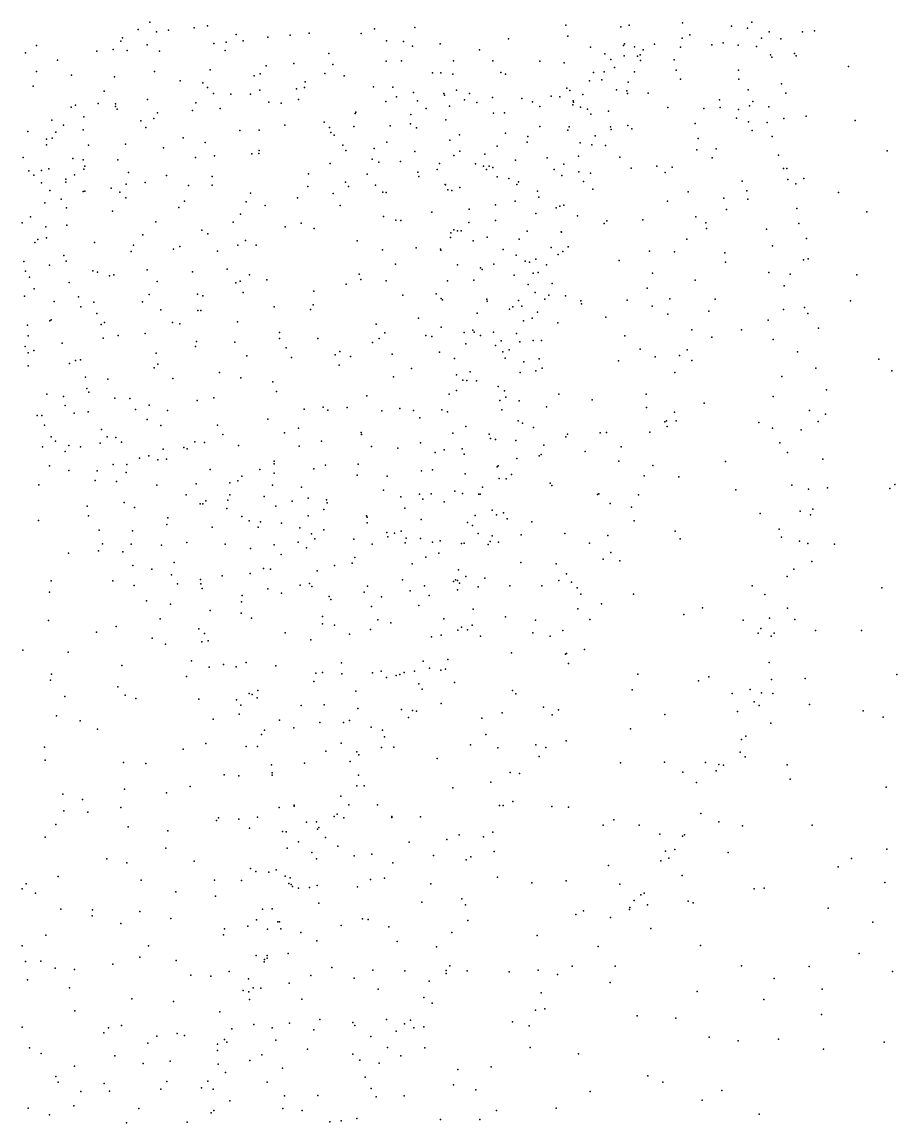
# Model space of a CAD drawing. Header units: metres. Extents: x -23.9 to 23.9, y -27.4 to 27.4.
# Drawn here: x 12.88 to 18.32, y -13.72 to -6.88 of the extents above; entities that cross this region are included whole.
import ezdxf

# ---------------------------------------------------------------- set-up
doc = ezdxf.new("R2010")
doc.units = ezdxf.units.M

msp = doc.modelspace()

# ---------------------------------------------------------------- linework, layer by layer
for p in [(13.6747, -6.8769, 9.7), (13.9498, -6.9122, -20.71), (14.0336, -6.9004, 5.282), (15.3231, -6.9114, 17.7822), (16.2603, -6.8957, 6.0214), (16.602, -6.9075, 14.8647), (16.6536, -6.8955, 14.5686), (16.9867, -6.882, 11.5961), (17.2902, -6.9032, -18.3317), (17.389, -6.914, -17.6073), (17.4173, -6.8767, -17.0808), (13.5045, -6.9751, 9.2), (13.6032, -6.9231, 4.8013), (13.7153, -6.9381, 9.9671), (13.7906, -6.9283, 9.0618), (14.2116, -6.9535, 9.6527), (14.4077, -6.9705, 5.4716), (14.5467, -6.9589, -20.5549), (14.6643, -6.9455, 5.547), (14.9884, -6.9479, 18.1728), (15.0724, -6.919, 5.6577), (15.9038, -6.9816, 16.9378), (16.2725, -6.9656, 2.0205), (16.9836, -6.9762, 2.4968), (17.0323, -6.9565, 6.6717), (17.4764, -6.978, 10.1084), (17.525, -6.9372, 7.6871), (17.5977, -6.9811, 2.7628), (17.7322, -6.9378, 9.2334), (17.8059, -6.9305, 8.419), (12.9698, -7.0218, -21.216), (13.4474, -7.0472, 9.5629), (13.4944, -6.9965, -20.9649), (13.659, -7.0189, -2.5447), (14.073, -7.0108, 19.0432), (14.1484, -7.0024, 9.4181), (14.2558, -6.9944, 9.8886), (15.1452, -6.9944, -2.3936), (15.2526, -6.9974, -1.7883), (15.3067, -7.0271, 5.6343), (15.4791, -7.0114, -20.3246), (15.7237, -7.0503, 1.3671), (16.4143, -7.0334, 15.8022), (16.6183, -7.0235, 6.2654), (16.6253, -7.0122, 11.7676), (16.687, -7.0313, 13.9572), (16.7424, -7.0494, 12.7921), (16.8118, -7.0141, 11.3975), (16.9736, -7.0338, 11.0029), (17.169, -7.0187, 10.6849), (17.2398, -7.0067, 6.9164), (17.3317, -7.0204, 10.3155), (17.4451, -7.0284, 7.4579), (12.9011, -7.0678, 3.9193), (13.1003, -7.1136, -2.5972), (13.3454, -7.058, 4.4679), (13.5336, -7.0529, 8.8294), (13.7358, -7.0578, 10.3368), (14.1422, -7.0538, 10.1358), (14.7881, -7.0725, -2.5837), (15.2398, -7.118, -0.62), (15.5633, -7.1179, 17.2938), (15.8065, -7.1171, 5.7495), (16.5032, -7.0751, 15.1841), (16.5407, -7.1101, 11.5332), (16.6233, -7.0877, 14.3029), (16.7057, -7.0894, 12.4976), (16.7236, -7.0806, 13.4532), (16.7257, -7.115, 11.1537), (16.9343, -7.1109, 10.7653), (17.5321, -7.0799, 9.4886), (17.5406, -7.0945, -16.4785), (17.6817, -7.0727, 8.5978), (17.6921, -7.0869, 8.1985), (12.9706, -7.1839, 19.822), (13.7034, -7.1834, 10.5853), (14.0496, -7.1731, 8.8912), (14.3988, -7.1487, 9.4187), (14.5694, -7.135, 5.3921), (14.8129, -7.1418, 18.297), (15.1445, -7.1198, 17.8666), (16.0982, -7.1201, 5.8439), (16.2503, -7.1297, -20.0645), (16.4999, -7.1873, 6.1159), (16.5633, -7.159, 14.5806), (16.6873, -7.1857, 13.0564), (16.9467, -7.1761, 10.4753), (17.3337, -7.1766, 7.168), (18.0172, -7.1531, 2.8634), (13.1878, -7.2079, 19.6775), (13.4559, -7.2165, 19.4329), (13.8629, -7.2422, 19.045), (14.0035, -7.2542, -20.9748), (14.3229, -7.2121, 10.5233), (14.3614, -7.1987, 18.6658), (14.6397, -7.2496, 9.5773), (14.7632, -7.1963, 10.2271), (14.882, -7.2119, -20.6756), (15.4314, -7.1919, -2.078), (15.4827, -7.1927, -1.5149), (15.5581, -7.2003, 1.0057), (15.8569, -7.1903, -20.3468), (15.8856, -7.2012, 16.7841), (16.4071, -7.2416, 11.9128), (16.4319, -7.1903, 15.4242), (16.4835, -7.2372, 11.1263), (16.6492, -7.2512, 13.6705), (16.9736, -7.2327, -19.5054), (17.3352, -7.2315, 9.6547), (12.9487, -7.2762, 4.1381), (13.3906, -7.3057, 8.9307), (14.0323, -7.2829, 18.8453), (14.0711, -7.3215, 11.0051), (14.3586, -7.3003, 10.7755), (14.5864, -7.2929, 18.3493), (14.6359, -7.2834, -2.8099), (15.0656, -7.2803, 10.3297), (15.1845, -7.2814, 17.6802), (15.3135, -7.3154, 10.2267), (15.5014, -7.3205, -2.3966), (15.5808, -7.3012, 10.7429), (15.6626, -7.3221, 16.9914), (16.2679, -7.2879, 5.8981), (16.2859, -7.303, 11.6744), (16.5759, -7.2981, 14.1157), (16.6393, -7.3053, 13.268), (16.6439, -7.3221, 9.9526), (16.7719, -7.3187, 2.3866), (17.3934, -7.2991, 9.3072), (17.602, -7.2606, 7.9601), (17.6279, -7.3193, -15.9411), (13.2117, -7.3931, 9.8813), (13.3532, -7.3824, 10.2161), (13.4616, -7.3857, 4.6159), (13.6603, -7.359, 10.9427), (13.9599, -7.3785, 4.8785), (14.1787, -7.3256, -2.8264), (14.301, -7.3252, 8.9754), (14.4149, -7.3756, 11.0582), (14.4913, -7.3822, 9.14), (14.5993, -7.3589, 10.8953), (15.1409, -7.3717, 10.0605), (15.2072, -7.341, 5.4424), (15.3379, -7.3661, 0.488), (15.5075, -7.3317, 10.4157), (15.6313, -7.36, 5.5726), (15.7083, -7.3762, 1.2954), (15.8042, -7.3461, 11.0666), (15.9871, -7.3529, 16.5213), (16.0536, -7.3735, 11.369), (16.1702, -7.3379, 16.2729), (16.223, -7.3423, 11.0548), (16.3034, -7.3912, 10.27), (16.3062, -7.3674, 10.5198), (16.3092, -7.3747, 15.8611), (16.3669, -7.3279, 10.7594), (17.216, -7.36, 2.6838), (17.4239, -7.3714, -18.782), (13.1859, -7.4053, 19.3831), (13.4623, -7.4019, 19.1904), (13.4724, -7.4194, -2.8602), (13.7229, -7.4405, 18.9138), (13.9398, -7.4262, 11.2817), (14.1126, -7.4141, 18.6076), (14.9502, -7.4465, 11.0858), (14.955, -7.4374, 9.6878), (15.2967, -7.4512, 10.9302), (15.3926, -7.4142, -0.4843), (15.5381, -7.4005, 10.0959), (15.8104, -7.4427, 11.3232), (15.8797, -7.4414, 10.3645), (16.0995, -7.4011, 10.8025), (16.3514, -7.4062, 12.1391), (16.3946, -7.4185, 15.2046), (16.4154, -7.4489, 12.4499), (16.5269, -7.4302, 6.0573), (16.8943, -7.4073, 9.6999), (17.1187, -7.4153, 6.6357), (17.2197, -7.4073, 6.8929), (17.3343, -7.4213, -19.108), (17.4015, -7.3979, 8.9375), (17.5225, -7.4047, -17.4845), (13.066, -7.4878, 9.4007), (13.1385, -7.5179, 4.4228), (13.2652, -7.4656, -21.3854), (13.6182, -7.491, 8.6589), (13.6988, -7.4775, -21.2441), (14.513, -7.5184, 8.9328), (14.7578, -7.5002, 5.2165), (14.9423, -7.5273, 11.4289), (15.1688, -7.5212, 11.289), (15.2944, -7.5104, 9.9173), (15.5139, -7.4849, 0.8265), (16.0993, -7.5257, 5.6856), (16.2813, -7.5284, -20.399), (16.5384, -7.528, 13.7997), (16.6457, -7.5196, 9.6603), (17.0655, -7.5077, 9.3912), (17.321, -7.4744, 7.1564), (17.3969, -7.4979, 8.585), (17.5126, -7.5012, 7.7215), (17.6165, -7.4767, 2.8029), (17.7549, -7.4628, -15.5805), (18.0602, -7.489, -15.1501), (12.9155, -7.5564, 4.2847), (13.0906, -7.5616, 10.0312), (13.2599, -7.548, 10.4296), (13.6491, -7.5316, 11.2099), (13.8813, -7.5966, 8.6217), (14.2335, -7.5519, 5.0226), (14.3542, -7.5493, -21.1217), (14.7908, -7.5335, 17.916), (14.7991, -7.5642, 9.2504), (14.8202, -7.5802, -2.8957), (15.3327, -7.5339, -0.0905), (15.6007, -7.5775, 11.4793), (15.8852, -7.5681, 11.7242), (16.0249, -7.5884, 16.2777), (16.273, -7.5484, 9.7725), (16.443, -7.5834, 2.1398), (16.5433, -7.5458, 13.0997), (16.6704, -7.5404, -20.1458), (17.4191, -7.5513, 7.4463), (17.5425, -7.5889, -16.8102), (13.032, -7.6048, 9.6238), (13.0328, -7.6402, 19.1306), (13.0675, -7.5988, -2.9197), (13.2933, -7.643, 10.776), (13.5242, -7.6353, 18.7925), (13.7606, -7.6582, 4.7863), (14.0197, -7.6256, 11.42), (14.8753, -7.6424, -21.0501), (15.0692, -7.6631, 11.6015), (15.148, -7.6232, -2.7898), (15.54, -7.6114, 9.8001), (15.8331, -7.6483, 9.7676), (16.0205, -7.6237, -20.6357), (16.349, -7.6284, 5.8504), (16.4222, -7.6397, 14.4065), (16.5073, -7.6435, 13.4792), (17.0836, -7.6017, 9.1193), (17.195, -7.6645, 8.9037), (12.8864, -7.7186, 18.6194), (13.1963, -7.7244, -21.5866), (13.2609, -7.7326, 18.8177), (13.4767, -7.7332, 11.1931), (13.9585, -7.7186, -2.9441), (14.0769, -7.7085, 18.2627), (14.3082, -7.6973, 11.5088), (14.3519, -7.694, -2.9334), (14.3534, -7.676, 18.0685), (14.8931, -7.6765, 17.6781), (15.0578, -7.7298, 17.4095), (15.3211, -7.6825, 17.1117), (15.5651, -7.7073, 11.7237), (15.6011, -7.6807, 16.7469), (15.7575, -7.6975, 11.9459), (15.9477, -7.7354, 12.2308), (16.1441, -7.7212, 9.5859), (16.3388, -7.7106, 14.8672), (16.5955, -7.7168, 9.4377), (17.0749, -7.6711, 6.5415), (17.1704, -7.7206, -19.759), (17.5837, -7.7041, -18.7386), (18.2581, -7.6778, 2.8783), (12.9225, -7.802, 16.8569), (13.0008, -7.8002, 10.0712), (13.0471, -7.789, 17.5385), (13.2648, -7.7923, 4.5276), (13.2708, -7.7727, 8.9797), (14.7956, -7.7555, 8.9384), (15.0985, -7.7485, 9.345), (15.2331, -7.7447, 5.2526), (15.4599, -7.7931, 0.2045), (15.4745, -7.7554, -0.3711), (15.6995, -7.7595, -20.884), (15.748, -7.7725, 16.4634), (15.7667, -7.7945, 9.5497), (15.7852, -7.7726, -2.3801), (15.8074, -7.7814, -1.5533), (16.1884, -7.7931, 5.6683), (16.2484, -7.7596, 12.6781), (16.6664, -7.7851, 6.0559), (16.8254, -7.7736, 2.43), (16.9223, -7.7784, 9.0343), (17.6137, -7.7875, -17.1805), (17.6335, -7.7877, -18.2683), (12.9537, -7.8286, 9.7167), (13.1528, -7.8542, 10.9928), (13.1534, -7.8715, 17.3176), (13.2067, -7.827, 18.5024), (13.5424, -7.8121, 18.4264), (13.7775, -7.8304, 18.2711), (14.0613, -7.8379, 8.6491), (14.6609, -7.8215, 17.6814), (15.0258, -7.8226, 9.1146), (15.3398, -7.81, -21.0505), (15.3461, -7.8369, 9.4848), (15.8348, -7.8399, 1.4063), (15.9064, -7.8499, 5.426), (15.967, -7.8701, 16.08), (16.2349, -7.8316, 15.3542), (16.341, -7.8091, 9.4047), (16.3704, -7.8683, 13.338), (16.4144, -7.817, 13.9997), (16.8784, -7.8123, 6.2315), (17.3565, -7.866, 8.1606), (17.6407, -7.8568, -17.7732), (17.7394, -7.8505, -15.6075), (13.0014, -7.8768, 10.3732), (13.0538, -7.9235, 9.2979), (13.2605, -7.9297, 17.9913), (13.2715, -7.9286, -3.0349), (13.4344, -7.909, 8.793), (13.4889, -7.9343, 4.6823), (13.5267, -7.8842, 18.1761), (13.6455, -7.8747, 8.635), (13.9149, -7.8928, 4.8823), (14.0632, -7.8908, 17.9578), (14.6568, -7.8987, 5.0722), (14.8914, -7.8733, 5.1401), (14.9106, -7.8989, -21.2617), (15.0778, -7.8906, 17.224), (15.1238, -7.9351, 11.8309), (15.1436, -7.9365, -2.905), (15.5098, -7.8867, 0.683), (15.5136, -7.89, 11.9068), (15.5265, -7.9208, 5.3083), (15.5529, -7.9249, 16.568), (15.601, -7.9055, 9.4087), (15.9552, -7.8872, 9.3625), (16.085, -7.9286, 1.7519), (16.4282, -7.9169, 2.122), (17.022, -7.9333, 6.4441), (17.3866, -7.9272, 7.8195), (17.6908, -7.8828, 2.7966), (17.9563, -7.9366, -15.2857), (13.0212, -8.0009, 4.3918), (13.1234, -7.9777, 17.0514), (13.5258, -7.9709, 17.8678), (13.8894, -7.99, 17.7752), (14.2743, -7.9939, 4.968), (14.3013, -7.9419, 8.7219), (14.5936, -7.969, 11.7377), (14.8153, -7.9431, 17.4316), (15.9451, -7.9901, 12.9081), (16.0925, -7.9654, 15.8069), (16.892, -7.9911, 8.8298), (17.2431, -7.9713, 8.4671), (17.3921, -7.978, 7.4246), (13.1565, -8.0312, 9.0744), (13.4435, -8.0532, 11.3667), (13.856, -8.0304, 8.5676), (14.2383, -8.0706, -3.0585), (14.3911, -8.017, 17.6527), (14.8589, -8.0171, 11.8466), (15.4269, -8.0581, 9.195), (15.6601, -8.0399, -0.6947), (15.8232, -8.0141, -1.2676), (16.0737, -8.0677, 13.2396), (16.2012, -8.0317, 15.0704), (16.2233, -8.0219, 9.1653), (16.2479, -8.0151, 14.7687), (17.2598, -8.0422, 7.0398), (17.6961, -8.0371, -18.4852), (18.1319, -8.0568, 2.8563), (12.8812, -8.1255, 9.6507), (12.9329, -8.0886, 10.5162), (13.1585, -8.1399, 16.85), (13.7119, -8.1186, 17.537), (14.193, -8.1211, -21.6035), (14.6163, -8.1269, 8.8225), (15.1264, -8.0859, 5.1758), (15.2045, -8.1091, 9.0342), (15.2356, -8.1104, 12.025), (15.6578, -8.124, 12.3112), (15.8239, -8.1113, 16.0283), (16.3337, -8.082, 13.7463), (16.4985, -8.1296, 5.9159), (16.5147, -8.113, 9.1177), (16.739, -8.1069, -20.4124), (17.069, -8.0871, -20.0921), (17.1307, -8.1243, 6.7157), (17.7094, -8.1292, -18.0244), (13.0283, -8.1492, 16.4893), (13.6306, -8.2007, 4.7752), (13.9983, -8.1711, 17.491), (14.0358, -8.1945, 8.6114), (14.5162, -8.1502, 11.8928), (14.6967, -8.1613, -21.5113), (15.546, -8.1865, 16.3176), (15.5653, -8.168, -0.2436), (15.5871, -8.1741, 5.2904), (15.6103, -8.1747, -2.7802), (15.7716, -8.214, 12.5141), (16.0195, -8.1769, -1.7769), (16.2313, -8.1804, 5.6944), (16.2339, -8.1839, 14.425), (17.1358, -8.161, 2.6144), (17.5076, -8.1642, -19.4763), (12.9589, -8.2468, -21.9438), (12.9793, -8.2287, 9.3839), (13.0318, -8.2181, 10.8945), (13.3299, -8.2482, 17.0127), (13.5732, -8.2639, 11.5151), (13.8618, -8.2735, 17.2466), (14.2216, -8.2636, 11.8483), (14.2695, -8.2348, 17.4381), (14.3356, -8.2637, 4.9571), (14.964, -8.2368, 16.9899), (15.3313, -8.2801, 16.5061), (15.5442, -8.216, 0.2992), (15.6846, -8.2366, 1.0099), (15.9714, -8.2275, 5.4789), (16.1692, -8.2787, 9.0248), (16.2753, -8.2743, 1.973), (17.0124, -8.2272, 8.4585), (17.5461, -8.2687, -16.3853), (17.7568, -8.2233, -15.5852), (13.1403, -8.3284, 4.4994), (13.5579, -8.3039, 17.1908), (13.8211, -8.2897, 8.6863), (14.096, -8.3021, 4.9014), (15.1214, -8.2922, 16.7688), (15.481, -8.29, 12.3723), (15.4846, -8.2954, 9.0388), (15.8709, -8.2921, 15.766), (15.9522, -8.3257, -1.3735), (16.0734, -8.3505, 15.146), (16.2122, -8.3223, 14.212), (16.2414, -8.3043, 13.9551), (16.7809, -8.3011, 6.2029), (16.9362, -8.3059, 6.4154), (17.2495, -8.3121, 7.8088), (17.7675, -8.3489, -18.3813), (12.8921, -8.3662, 4.461), (13.0511, -8.388, 9.1633), (13.1552, -8.3632, 11.1262), (13.6581, -8.4181, 16.9713), (14.1549, -8.413, 8.6559), (15.2028, -8.3818, -21.4643), (15.5867, -8.3855, 0.6585), (15.7312, -8.4044, 8.9529), (15.7401, -8.4164, 5.2995), (15.8126, -8.3827, 1.2917), (16.0075, -8.3635, 15.4946), (16.034, -8.3701, 1.6113), (16.1408, -8.3864, 14.5602), (16.5924, -8.3591, 8.8817), (17.2536, -8.3708, 7.3901), (17.7376, -8.3554, -17.6127), (12.9021, -8.4253, -3.1773), (12.9259, -8.4629, 10.4483), (13.3198, -8.4239, 8.9141), (13.3505, -8.4324, 16.632), (13.4238, -8.4557, 11.3926), (13.4513, -8.4494, 4.705), (13.9406, -8.4305, 11.7323), (14.2369, -8.4873, -3.0791), (14.2952, -8.4494, -21.7489), (14.4024, -8.4798, 8.7304), (14.9762, -8.4436, 8.9377), (14.9869, -8.4768, 12.0922), (15.1441, -8.487, 5.1259), (15.5248, -8.4864, 16.0456), (15.6879, -8.481, 15.8202), (15.9393, -8.4501, 13.0048), (16.0578, -8.4383, 13.3857), (16.0879, -8.4345, 14.8159), (16.7998, -8.4379, -20.4994), (17.064, -8.482, 6.6913), (17.5223, -8.4334, 2.6951), (17.656, -8.4447, -15.9028), (18.0692, -8.4483, 2.7955), (12.9567, -8.5354, 9.3897), (13.174, -8.4967, 16.2735), (13.7195, -8.491, 4.8022), (14.2091, -8.4987, 17.1119), (14.6952, -8.551, -3.0521), (14.8954, -8.5058, 5.0575), (16.0275, -8.5087, 8.8981), (16.175, -8.5033, 13.8202), (16.7659, -8.5306, 8.4965), (17.617, -8.5161, -19.4352), (12.8963, -8.5804, -22.0735), (13.0794, -8.615, 16.0085), (13.2312, -8.585, 11.2221), (13.3277, -8.6177, -22.0418), (13.6291, -8.6165, 11.4953), (13.6708, -8.5719, 8.8435), (13.9716, -8.5695, 8.7679), (14.0033, -8.5783, -21.8803), (14.2559, -8.5579, 11.8798), (15.248, -8.5751, 9.0294), (15.4548, -8.5664, 12.4266), (15.4866, -8.596, 5.2053), (15.4941, -8.6048, 8.979), (15.7693, -8.5996, -21.3265), (15.7713, -8.6133, 15.5581), (15.9661, -8.6073, 15.239), (16.0704, -8.5583, -1.727), (16.1292, -8.6006, 5.6087), (16.1559, -8.5758, 14.1216), (16.2595, -8.5787, 8.8617), (16.3541, -8.6094, -20.9804), (16.6419, -8.6066, 6.1114), (16.907, -8.5975, 8.2353), (17.1898, -8.6001, 7.0876), (18.0301, -8.6096, -15.2282), (13.2465, -8.6466, 9.0292), (13.3462, -8.6901, 16.2195), (13.7435, -8.6655, 16.6492), (13.9734, -8.6704, 16.8351), (13.9915, -8.6704, 11.6883), (14.4471, -8.6482, 16.7861), (14.6731, -8.6646, 16.6469), (14.6909, -8.6353, 8.8271), (15.7096, -8.6866, 8.8829), (15.9102, -8.6618, 5.4271), (15.9323, -8.6477, -1.118), (15.9872, -8.6426, 14.991), (16.084, -8.6804, -2.0928), (16.3576, -8.6283, 5.8319), (16.7977, -8.6433, 2.2917), (16.894, -8.6939, 6.4666), (17.1492, -8.6754, 7.3168), (17.6132, -8.6636, -16.9735), (17.7441, -8.6522, -19.1346), (17.7655, -8.69, -15.5766), (12.9153, -8.7614, 0.1366), (13.0538, -8.7357, 10.8031), (13.0608, -8.7281, 9.1816), (13.3721, -8.7572, 4.7649), (13.3932, -8.745, 11.3575), (13.8152, -8.7456, -3.1005), (13.8623, -8.7533, 4.831), (14.2203, -8.7418, 16.7767), (15.0809, -8.7556, -21.6747), (15.3456, -8.7182, 16.0478), (15.997, -8.7355, 13.3065), (16.0517, -8.7173, 14.4447), (16.2103, -8.7473, 1.8101), (16.5095, -8.7119, 8.7525), (17.519, -8.7296, -19.7242), (12.9179, -8.8284, 0.8114), (13.4775, -8.8258, 9.0091), (13.6465, -8.8125, 16.3889), (14.4814, -8.807, 16.5532), (15.1364, -8.8085, 8.9792), (15.3897, -8.8269, 12.3769), (15.4858, -8.7735, -21.517), (15.6294, -8.807, 0.3468), (15.6831, -8.7926, -2.7957), (15.6913, -8.8054, -0.1642), (15.7306, -8.8267, 12.8356), (15.8112, -8.8055, -0.5761), (15.9537, -8.8142, 8.7676), (16.6267, -8.8282, 8.492), (17.0439, -8.7908, 7.8912), (17.3535, -8.7901, 2.5833), (17.8311, -8.7798, -18.6778), (12.8988, -8.894, 10.2526), (13.1303, -8.8745, 10.9892), (13.3852, -8.8429, -3.0388), (13.9579, -8.8936, 8.9089), (13.9651, -8.8638, 16.5822), (14.2024, -8.8675, 4.8943), (14.4817, -8.8447, -3.0611), (14.7196, -8.8437, 16.3803), (15.0597, -8.8696, 12.1423), (15.1001, -8.8437, 5.0718), (15.4271, -8.8317, 5.1567), (15.6385, -8.8786, 15.458), (15.8242, -8.8874, 15.1851), (15.8583, -8.8583, 1.2849), (15.9739, -8.8657, 14.6353), (16.0581, -8.8579, -21.2975), (16.1098, -8.8576, 13.9399), (17.1673, -8.8372, -20.2384), (17.5487, -8.8506, -16.4756), (12.9181, -8.9345, 1.1324), (12.9534, -8.9187, 9.513), (13.7141, -8.9365, 8.9876), (14.278, -8.9531, 8.8548), (14.5215, -8.9033, 4.9401), (14.5561, -8.9635, 8.7902), (14.8267, -8.9467, 16.1853), (14.8566, -8.9256, 8.8738), (14.9218, -8.9568, -3.0347), (15.1821, -8.9415, 16.0728), (15.4762, -8.9303, 15.6449), (15.8695, -8.9267, 13.0477), (15.8841, -8.9669, -2.55), (15.9078, -8.9155, -0.8832), (16.7224, -8.9101, -20.7727), (16.8155, -8.9589, 6.416), (16.9671, -8.9511, 6.696), (17.015, -8.9152, 2.3952), (17.7016, -8.9268, -17.3371), (12.9185, -9.015, -0.5426), (13.1757, -9.0002, 9.1943), (13.2123, -8.9806, 0.0809), (13.2441, -8.9777, 11.196), (13.7025, -9.0274, 16.2454), (13.7249, -9.0036, 4.8677), (14.8527, -9.0105, 5.0028), (15.3021, -9.0303, 15.8313), (15.5692, -8.9696, 12.6392), (15.9987, -8.9889, 13.4409), (16.095, -8.9705, -1.6289), (16.1136, -9.0285, -2.0335), (16.5889, -8.9835, 2.0843), (17.0431, -8.9808, 7.2771), (17.8155, -9.0282, -17.85), (18.2071, -8.9729, -15.0474), (13.275, -9.0843, 0.5038), (13.4136, -9.0977, 9.1397), (13.8178, -9.0926, -22.0933), (14.1082, -9.0556, -3.0246), (14.2397, -9.0896, -22.0543), (15.1891, -9.0838, -21.7548), (15.5802, -9.0709, 8.8618), (15.621, -9.1028, 0.6597), (15.6666, -9.052, -21.5312), (15.9778, -9.0564, 8.7145), (16.0745, -9.0458, 5.6142), (16.9387, -9.0563, 7.8638), (17.6043, -9.0813, -16.1504), (18.2879, -9.0463, 2.7396), (13.2826, -9.1554, -0.252), (14.4399, -9.115, 16.1594), (15.5812, -9.1688, -2.8052), (15.6456, -9.1053, 0.0732), (15.7058, -9.1073, 12.8482), (15.8396, -9.1433, 14.9392), (15.8788, -9.1691, 5.4384), (17.8811, -9.1644, -18.3563), (13.0341, -9.1908, 10.6063), (13.1387, -9.205, 4.808), (13.2956, -9.1788, -22.1509), (13.4574, -9.2152, 16.0468), (13.5498, -9.2171, 0.0703), (13.9692, -9.2298, 16.1636), (14.0725, -9.2144, 9.0167), (14.4618, -9.1748, 8.9033), (15.024, -9.2002, 15.9807), (15.5354, -9.19, 5.1377), (15.8502, -9.2302, 1.2537), (15.8888, -9.2085, 14.6305), (15.9701, -9.2322, 14.2205), (16.218, -9.191, 5.7792), (16.4243, -9.2249, 8.5153), (16.7595, -9.1907, 8.0373), (17.5503, -9.2058, -16.481), (13.1494, -9.2607, -2.7355), (13.2037, -9.3088, 15.8112), (13.2905, -9.2998, 1.2318), (13.5865, -9.2869, 4.9111), (13.6713, -9.2593, -2.8508), (13.7847, -9.2918, 11.3506), (14.6345, -9.2839, -22.0335), (14.7533, -9.2715, 16.0074), (14.782, -9.2904, 5.0501), (14.9008, -9.2737, 8.8744), (15.1176, -9.2953, 12.1903), (15.228, -9.2803, 15.7624), (15.314, -9.2921, 5.112), (15.4898, -9.2887, 15.3682), (15.5254, -9.3005, 12.6286), (15.8621, -9.2885, 8.7159), (16.1398, -9.2704, 8.6144), (16.7622, -9.274, 6.4418), (16.9357, -9.3029, 7.1598), (17.121, -9.2476, -20.4414), (17.7755, -9.2924, -17.6139), (12.9752, -9.3239, 15.5102), (13.0039, -9.3227, -1.189), (13.6573, -9.3478, 0.9815), (14.4078, -9.346, 11.7992), (15.3534, -9.3385, 12.4028), (15.9647, -9.3565, -21.475), (15.9906, -9.3707, -0.9725), (16.8769, -9.3619, -20.7805), (16.8859, -9.3557, 7.6727), (16.9457, -9.3562, 2.2677), (17.4604, -9.3663, -20.0668), (17.8293, -9.36, -17.992), (17.8755, -9.3144, -15.4227), (13.0205, -9.3844, 1.5328), (13.3748, -9.4094, 4.9036), (13.7432, -9.3865, 0.4675), (14.0953, -9.3827, -2.8622), (14.1285, -9.4418, 9.0994), (14.5111, -9.4312, 15.9765), (14.5992, -9.4021, 8.9658), (14.9889, -9.4295, 5.1033), (14.9904, -9.4418, 15.8387), (15.5575, -9.434, 0.3796), (15.6396, -9.392, 8.7811), (15.7848, -9.4393, 5.4154), (16.0596, -9.3987, 5.6534), (16.2709, -9.4395, -21.2817), (16.4738, -9.4304, 6.0703), (16.513, -9.429, 1.9411), (16.7839, -9.4269, 6.7617), (16.8902, -9.3926, 7.3845), (17.5452, -9.403, 2.5433), (17.7243, -9.4133, -19.4254), (13.062, -9.4568, -2.3342), (13.0877, -9.4824, -1.8773), (13.171, -9.5106, 9.4693), (13.366, -9.496, 15.8184), (13.4105, -9.4554, -2.5417), (13.4643, -9.4609, 11.0636), (13.4993, -9.4895, 9.2757), (13.9554, -9.4863, 0.1676), (14.014, -9.4909, 11.4075), (14.2251, -9.5095, 15.9899), (14.6034, -9.5141, 5.0764), (14.7428, -9.4821, 12.0376), (15.3572, -9.4929, 15.4188), (15.7926, -9.4673, 13.0468), (15.8232, -9.4729, 14.627), (15.9509, -9.4781, 13.8257), (16.1243, -9.5068, -1.4275), (16.26, -9.4554, 5.8615), (17.5904, -9.4942, -16.7117), (13.0084, -9.5187, 10.2981), (13.1488, -9.5474, 4.8613), (13.2447, -9.5188, 10.6655), (13.6691, -9.5738, -0.8224), (13.7571, -9.5334, -2.6114), (13.8854, -9.5224, -0.1819), (13.9066, -9.5299, -22.1202), (15.0518, -9.5166, -21.9069), (15.2157, -9.5267, -2.9048), (15.4495, -9.554, -21.7564), (15.5036, -9.536, 15.1708), (15.6157, -9.5298, 12.804), (15.628, -9.5632, 0.8597), (16.0959, -9.5747, 1.5319), (16.1077, -9.5652, -1.8469), (16.3813, -9.5468, 8.4134), (16.6051, -9.5191, -21.0371), (17.6378, -9.5527, -16.0537), (13.0506, -9.6367, -22.2046), (13.4465, -9.6277, -2.0266), (13.532, -9.6276, -22.1606), (13.6115, -9.5889, 15.8188), (13.7241, -9.5998, 1.3559), (13.7777, -9.5939, 9.251), (14.4475, -9.6068, 9.0903), (14.4483, -9.624, 11.7324), (14.7662, -9.6313, -2.8564), (14.9689, -9.6266, 8.9694), (15.8345, -9.6426, 14.3736), (15.8401, -9.6355, -0.6268), (15.9561, -9.5917, 8.6722), (16.5906, -9.6078, 7.9998), (16.8023, -9.6337, 7.4215), (17.2542, -9.6098, -20.3587), (17.8574, -9.594, -18.2707), (13.1712, -9.6647, 10.4078), (13.3477, -9.6667, 4.9547), (13.5271, -9.677, -1.5436), (14.05, -9.66, 9.2116), (14.2469, -9.7008, 11.5311), (14.3584, -9.6584, 0.394), (14.4487, -9.6823, -2.7625), (14.6941, -9.6543, 15.8156), (14.9631, -9.6942, 12.1494), (15.1505, -9.7011, 5.1831), (15.3642, -9.6683, 0.6483), (15.4328, -9.6615, 12.5669), (15.6347, -9.6859, -2.7367), (15.8464, -9.7151, 1.3061), (15.8907, -9.7176, 13.8569), (15.9232, -9.6895, 5.6472), (16.7474, -9.6989, 7.7036), (16.9642, -9.7053, 2.2017), (12.9842, -9.7554, 9.9927), (13.3354, -9.7267, 9.4172), (13.468, -9.7341, 1.7124), (13.7183, -9.7561, 5.0249), (13.9625, -9.748, 15.8945), (14.1726, -9.7413, -0.4818), (14.2226, -9.7305, 5.0779), (14.437, -9.7557, -0.0934), (14.6181, -9.768, 0.5758), (15.1264, -9.7877, 15.549), (15.7428, -9.7681, 13.036), (16.1624, -9.7446, 5.8893), (16.173, -9.759, 8.6084), (17.3169, -9.7865, 2.3523), (17.6658, -9.7572, -17.0282), (17.7692, -9.7823, -17.7411), (17.8869, -9.7721, -15.4262), (18.2752, -9.7776, -15.0001), (18.3052, -9.7521, 2.683), (13.9, -9.8172, -2.0201), (14.0234, -9.8549, 1.541), (14.1601, -9.8495, -0.9409), (14.1727, -9.8173, -2.3533), (14.3853, -9.826, 1.2383), (14.5596, -9.8553, 15.7252), (14.659, -9.8381, 5.1509), (14.7731, -9.8475, 0.0463), (15.2343, -9.8289, -2.7396), (15.3514, -9.813, 15.1983), (15.3714, -9.8429, 1.0397), (15.4245, -9.8113, 5.2592), (15.5715, -9.794, -0.1347), (15.6185, -9.8077, 14.7881), (15.7198, -9.8133, 5.5137), (15.7284, -9.8117, -21.6531), (16.4584, -9.8136, 6.2586), (16.4663, -9.81, 1.8361), (16.7116, -9.8174, 7.1055), (13.285, -9.8871, 15.5456), (13.5155, -9.8636, 15.6795), (13.5798, -9.8946, 10.8171), (13.9885, -9.8722, -1.4753), (14.0038, -9.8724, 11.2616), (14.1541, -9.9024, 15.7762), (14.4575, -9.8869, 11.6441), (14.757, -9.9072, -22.0473), (14.7765, -9.8672, 11.9257), (15.2597, -9.9, -0.0006), (15.5038, -9.8594, 12.7095), (15.8021, -9.9125, 14.2071), (16.5369, -9.8699, 6.5398), (16.6697, -9.8938, -20.9982), (17.7164, -9.9175, -15.7732), (17.7962, -9.9058, -18.8791), (12.982, -9.9767, 4.9088), (13.2933, -9.9466, 5.0016), (13.7861, -9.9606, 9.4173), (14.2472, -9.9519, 9.3017), (14.292, -9.9784, -1.9936), (14.3623, -9.9851, 5.1475), (14.4938, -9.9921, 1.5479), (14.6599, -9.947, -0.425), (15.0207, -9.9465, 12.1066), (15.0248, -9.9907, -0.3698), (15.0249, -9.9558, 9.0848), (15.3606, -9.9704, -0.3255), (15.6504, -9.9884, 12.9475), (15.6978, -9.9447, 8.761), (15.8295, -9.9405, 13.5347), (15.8727, -9.9285, -1.1952), (15.8955, -9.9663, -1.9988), (16.0498, -9.9838, 5.9207), (16.6851, -9.9777, 7.3381), (17.4696, -9.9318, -19.9673), (17.7816, -9.9408, 2.5407), (13.3602, -10.0353, 9.7486), (13.5665, -10.0402, 5.067), (13.7807, -10.0005, 15.7596), (14.0615, -10.0181, -22.14), (14.3482, -10.0178, -1.2371), (14.608, -10.0224, -0.7794), (14.6801, -10.0595, 9.2498), (14.7561, -10.0346, -2.3243), (15.1484, -10.0499, 5.2767), (15.195, -10.0552, 15.2569), (15.2369, -10.0435, 8.9574), (15.6808, -10.0074, 1.4872), (15.7166, -10.0579, 14.4239), (16.2552, -10.0579, 8.4557), (16.9401, -10.0421, 2.1338), (17.5876, -10.0296, -19.6095), (13.3799, -10.1212, 2.042), (13.5582, -10.1229, 9.5518), (13.7483, -10.1297, -22.1759), (13.9058, -10.1131, 1.9275), (14.1427, -10.1227, 11.2871), (14.4484, -10.1276, 15.589), (14.5967, -10.1109, -1.7991), (14.7015, -10.0909, 11.7794), (14.9434, -10.0916, 1.482), (15.0572, -10.123, -21.9577), (15.1545, -10.0783, -2.3812), (15.262, -10.116, -0.61), (15.2689, -10.0868, 12.4221), (15.3563, -10.0884, 14.994), (15.4312, -10.1104, 12.6559), (15.4799, -10.1034, 8.8326), (15.6124, -10.1201, -2.1789), (15.6285, -10.1176, 5.5841), (15.7786, -10.1254, 13.252), (15.7905, -10.1072, 13.7583), (15.8022, -10.0717, -1.5132), (15.8425, -10.111, 5.7916), (15.9826, -10.0653, 1.6634), (16.4078, -10.1168, -21.1927), (16.5209, -10.0694, 6.7929), (16.9718, -10.0897, -20.695), (17.6012, -10.0799, -16.7089), (17.7124, -10.1052, -17.4817), (17.7654, -10.1187, -17.9048), (17.9303, -10.1227, -15.3907), (13.1686, -10.1794, 5.0133), (13.3566, -10.1656, 10.2039), (13.5064, -10.1701, 10.4322), (14.2996, -10.1506, 1.8669), (14.4918, -10.1866, 11.564), (14.6485, -10.1466, -1.4473), (15.4711, -10.1787, 14.7413), (16.5403, -10.1753, 7.0308), (13.5683, -10.257, 15.5844), (13.8268, -10.2364, 10.8711), (14.8236, -10.2554, 5.2771), (14.9324, -10.241, -1.9674), (14.9492, -10.2067, 11.9782), (15.3064, -10.2466, -0.9473), (15.3907, -10.2035, 5.4142), (15.9814, -10.2366, 8.6793), (16.2012, -10.2451, 6.2417), (16.4928, -10.2174, 7.7235), (16.5968, -10.227, 7.3331), (17.7906, -10.2317, -18.3406), (13.688, -10.2788, 10.6078), (13.8104, -10.3148, 5.1529), (14.1237, -10.3209, 5.1904), (14.2977, -10.3055, 15.5152), (14.3805, -10.2742, 5.2103), (14.425, -10.2796, 9.4192), (14.716, -10.2893, 15.4004), (15.5945, -10.2832, -1.1684), (15.6401, -10.3241, 13.0009), (15.7563, -10.3355, 5.8404), (16.2642, -10.307, 6.4694), (17.6357, -10.3237, 2.4373), (17.6776, -10.2795, -15.9506), (13.062, -10.3522, 15.2831), (13.4457, -10.3508, 5.1183), (13.577, -10.3794, 9.9966), (13.8467, -10.3697, 2.1679), (13.99, -10.3438, 9.5557), (13.9923, -10.3695, 15.537), (14.0002, -10.3981, 11.0244), (14.4079, -10.4017, 11.4293), (14.6089, -10.3774, 5.2735), (14.6679, -10.3688, -22.0258), (14.6823, -10.3869, 11.6904), (15.0275, -10.3839, 12.1419), (15.2448, -10.3457, 14.9753), (15.3814, -10.383, 12.6573), (15.5625, -10.3564, 5.6614), (15.5759, -10.345, 14.4326), (15.587, -10.3486, -21.7132), (15.5999, -10.3649, 1.6676), (15.7163, -10.388, 13.5493), (15.913, -10.3814, 6.0226), (16.1114, -10.3818, -21.4001), (16.2169, -10.3487, 8.3618), (16.2967, -10.3591, 8.0718), (16.3308, -10.3942, 1.8737), (17.4193, -10.3828, -19.8643), (18.2252, -10.3942, 2.6945), (13.0517, -10.4216, 2.2664), (14.2491, -10.4434, 2.1372), (14.4926, -10.4278, 15.3972), (14.7893, -10.4477, 9.3819), (14.7998, -10.4683, 2.0283), (15.0066, -10.4222, 9.2209), (15.1145, -10.4507, 1.9113), (15.2921, -10.4135, 5.5041), (15.4106, -10.4421, 14.6338), (15.5872, -10.4074, 8.8062), (16.3543, -10.4341, 6.8463), (16.6806, -10.4336, 2.0402), (17.497, -10.4362, -16.4256), (13.6537, -10.4749, 15.4969), (13.803, -10.496, 9.7254), (14.0492, -10.5354, -22.1211), (14.2445, -10.4819, 9.5619), (15.0519, -10.5105, 15.1116), (15.347, -10.504, 9.0008), (15.6846, -10.5266, 13.7831), (16.3355, -10.5262, -21.2005), (16.4824, -10.4938, 7.5476), (17.1093, -10.5183, -20.359), (17.6388, -10.5211, -19.1656), (13.0444, -10.5975, 5.0686), (13.7381, -10.5876, 10.3822), (14.2429, -10.5519, 5.2585), (14.306, -10.5842, 15.3522), (14.7484, -10.5736, 15.1977), (15.0928, -10.5946, 12.3176), (15.5024, -10.5882, 12.8795), (15.8851, -10.5754, 8.69), (16.0721, -10.5964, 6.4129), (16.4095, -10.5911, 7.1972), (16.9947, -10.561, 2.2141), (17.3628, -10.5969, 2.3879), (17.5277, -10.5837, -17.1356), (17.6835, -10.5917, -18.3366), (13.3433, -10.6699, 5.1734), (13.4647, -10.636, 15.4081), (13.9796, -10.6493, 5.2427), (14.0136, -10.6784, 2.4006), (14.5153, -10.6741, 15.2238), (14.7473, -10.6183, 5.4116), (14.8217, -10.626, 11.773), (15.0473, -10.6533, 5.541), (15.1728, -10.6116, 9.1529), (15.5902, -10.6575, 8.8687), (15.6119, -10.6402, 13.4117), (15.6493, -10.6556, 14.0483), (15.6793, -10.6267, 1.9026), (16.0546, -10.6751, 8.5208), (16.242, -10.6603, 8.0273), (17.456, -10.6775, -16.758), (17.4732, -10.6467, -19.6556), (17.5558, -10.6759, -17.5658), (17.8127, -10.6606, -15.5267), (18.0981, -10.6611, -15.1783), (13.6896, -10.7087, -22.0562), (13.7724, -10.746, 15.3385), (13.9977, -10.7297, 9.7742), (14.0368, -10.7234, 15.3236), (14.675, -10.7189, 2.2791), (14.9154, -10.6838, 12.0324), (15.4248, -10.6999, -21.7148), (15.4861, -10.6883, 14.311), (15.7311, -10.6944, 6.0295), (16.1627, -10.6945, 6.7523), (17.5364, -10.6944, -16.1434), (12.8844, -10.7829, 15.1292), (13.1677, -10.7944, 15.1952), (15.9238, -10.7996, 6.3427), (16.2589, -10.8083, 2.0942), (16.2651, -10.803, 7.1328), (16.3772, -10.7789, 7.5068), (13.5001, -10.8787, 15.2752), (13.9343, -10.8479, 10.3413), (14.1329, -10.8713, 5.3378), (14.2742, -10.8589, -21.9871), (14.4572, -10.8795, 11.3785), (14.8666, -10.8622, 14.9579), (15.3739, -10.8508, 12.7739), (15.5274, -10.8399, 13.7038), (16.2783, -10.865, 7.7378), (17.5255, -10.8596, -19.2021), (13.0634, -10.9319, 2.436), (13.9019, -10.9457, 5.3068), (14.0442, -10.8891, 10.0657), (14.2119, -10.8864, 11.077), (14.7069, -10.925, 11.6285), (14.7484, -10.9205, 5.5899), (14.8682, -10.9296, 12.062), (15.0599, -10.9232, 12.3614), (15.1118, -10.9137, 14.7622), (15.1462, -10.9515, -21.7738), (15.2061, -10.939, 9.2161), (15.2293, -10.9344, 5.8304), (15.2566, -10.9221, 14.5092), (15.319, -10.9129, 2.3006), (15.4141, -10.894, 13.1088), (15.4846, -10.9078, 5.957), (15.5118, -10.8996, 13.9924), (16.7076, -10.9322, 2.2245), (17.1491, -10.9489, 2.3858), (18.3192, -10.9347, -14.8541), (13.0583, -10.9689, 5.1606), (13.4769, -11.0101, 2.6122), (14.694, -10.9768, 9.5892), (15.3465, -10.9914, 14.1839), (15.5681, -10.983, 8.9724), (17.0856, -10.9729, -20.2072), (17.5402, -10.9652, -18.0699), (17.7477, -10.9577, 2.6496), (13.1464, -11.071, -21.9147), (13.5221, -11.0619, 5.2764), (13.5872, -11.0825, 15.1563), (13.9787, -11.0879, 2.6859), (14.2928, -11.0516, 5.5019), (14.3103, -11.059, 9.8286), (14.3425, -11.0794, 11.2299), (14.3462, -11.0341, 15.0512), (14.9546, -11.038, 2.5142), (15.3678, -11.0243, 13.3872), (15.9283, -11.0333, 8.5524), (15.9496, -11.0533, 2.2627), (16.6724, -11.0289, -20.7671), (17.2951, -11.0518, -19.7278), (17.4067, -11.027, -17.1191), (17.4765, -11.0467, -17.7301), (17.5485, -11.0513, -18.4433), (14.2132, -11.0909, 10.1552), (14.2407, -11.1239, 10.7052), (14.6158, -11.1259, 11.5124), (14.7581, -11.1232, -21.863), (14.9685, -11.1443, 14.6763), (15.2398, -11.1522, 12.9729), (15.3084, -11.1578, 6.0305), (15.4859, -11.1148, -21.5793), (16.1224, -11.1363, 8.0742), (16.2144, -11.1543, 7.7354), (17.4315, -11.1027, -18.9895), (17.4632, -11.1267, -16.0664), (17.7762, -11.1208, -15.4546), (13.0945, -11.191, 15.0667), (13.2416, -11.2224, 5.2777), (14.0684, -11.2116, 15.0349), (14.2309, -11.1801, 10.417), (14.4805, -11.2177, 2.8094), (14.9166, -11.2188, 9.4974), (15.2832, -11.2006, 13.5732), (15.332, -11.1611, 2.5442), (15.7393, -11.2051, 8.7072), (15.8645, -11.1711, 6.6873), (16.1761, -11.1836, 7.3894), (16.8763, -11.182, -20.4623), (17.3277, -11.1645, -16.7046), (18.1088, -11.1601, -15.0395), (18.2333, -11.1991, 2.9667), (13.3499, -11.2735, 15.0585), (14.3879, -11.2806, 9.9976), (14.5698, -11.2655, 5.7282), (14.7315, -11.2319, 11.8884), (14.8795, -11.2325, 12.1971), (15.0513, -11.2608, 14.3306), (15.1202, -11.2799, 12.5907), (16.6631, -11.2718, 2.3917), (17.5346, -11.2353, -15.7397), (14.0239, -11.3626, -21.8077), (14.3695, -11.3073, 14.8596), (14.8632, -11.3611, 14.4635), (15.1333, -11.3206, 14.0401), (15.7625, -11.3075, -21.3979), (16.2629, -11.3471, 2.4508), (17.3519, -11.3384, -18.7165), (17.3797, -11.3165, -18.1013), (13.0208, -11.3861, 2.5901), (13.8815, -11.3987, 14.9627), (14.2736, -11.3805, 10.5857), (14.3434, -11.3821, 10.8981), (14.7689, -11.4109, 9.6545), (14.9609, -11.4149, 12.3586), (15.1148, -11.3866, 13.1627), (15.1909, -11.3849, 6.1216), (15.6675, -11.3703, 6.4729), (15.8387, -11.3895, 6.872), (16.0738, -11.3712, -21.1414), (16.1365, -11.3874, 7.8267), (17.3439, -11.416, -16.1895), (13.0251, -11.4656, 5.2606), (13.5115, -11.4807, 14.9344), (13.6508, -11.4877, 2.8775), (14.4311, -11.4954, 10.2414), (14.6362, -11.4854, 5.8818), (14.9202, -11.4756, 6.0308), (14.9737, -11.4325, 2.8876), (15.4613, -11.4568, 6.3436), (16.0947, -11.4442, 7.5911), (16.6002, -11.482, -20.5561), (16.8742, -11.4798, -20.2037), (17.128, -11.4814, -19.44), (17.212, -11.493, -19.0485), (17.2417, -11.4972, -17.4978), (17.3751, -11.4466, 2.6717), (17.6365, -11.4951, -15.5228), (14.1367, -11.5566, 14.7863), (14.2287, -11.5631, 5.7797), (14.4346, -11.5601, 11.2871), (14.4347, -11.5461, 3.0249), (14.9715, -11.5589, 12.8173), (15.9143, -11.5433, 7.2093), (15.9718, -11.5487, 8.2809), (16.9888, -11.5409, -19.8139), (17.1954, -11.5322, -17.0854), (13.9264, -11.6304, 5.7097), (14.9614, -11.6268, 13.119), (15.0062, -11.6252, 13.7537), (15.7952, -11.6042, -21.2053), (17.0732, -11.6051, 2.7193), (17.6558, -11.5843, 2.8699), (18.2521, -11.6346, 3.1956), (13.1336, -11.6782, 5.3631), (13.5165, -11.6468, 5.5708), (13.7783, -11.6692, -21.6943), (14.8628, -11.6893, 12.5538), (15.5588, -11.639, 8.9807), (13.2558, -11.7112, 14.8536), (13.4937, -11.7607, 14.7971), (14.4796, -11.7607, 11.4925), (14.5715, -11.746, 14.1851), (14.5718, -11.7524, 11.7916), (14.9124, -11.7449, 9.6448), (15.0902, -11.7445, -21.4696), (15.8474, -11.7485, 2.8937), (15.8722, -11.7476, 8.4453), (15.9317, -11.7224, 7.5042), (16.1744, -11.7546, 2.7992), (16.2781, -11.7576, -20.6567), (13.1399, -11.7815, 2.7389), (13.29, -11.7892, 5.551), (14.0897, -11.8417, 14.5027), (14.1016, -11.8245, 3.1189), (14.2281, -11.8331, 5.9385), (14.3445, -11.8217, 10.8196), (14.8213, -11.8157, 12.901), (14.8383, -11.8029, 13.7918), (14.8808, -11.8245, 13.4909), (15.1788, -11.8219, 6.4596), (15.1801, -11.8176, 9.4757), (15.3574, -11.8182, 9.2394), (16.5598, -11.8379, 2.7826), (17.099, -11.7979, -16.6035), (13.0895, -11.8663, -21.614), (13.54, -11.8803, 5.7168), (13.7862, -11.9068, 5.8217), (14.2934, -11.8893, 14.2417), (14.4994, -11.9098, 10.376), (14.6479, -11.851, 9.9406), (14.7098, -11.8497, -21.5108), (14.7164, -11.8949, 12.3743), (14.7263, -11.885, 6.2051), (16.4922, -11.8705, -20.3444), (16.7161, -11.8707, -19.9853), (17.212, -11.85, -16.167), (17.3599, -11.8753, 2.9027), (17.791, -11.8698, -15.2481), (13.0247, -11.9447, 14.7751), (14.5233, -11.9115, 13.9923), (14.5986, -11.975, 12.0038), (14.7658, -11.9481, 13.1499), (15.2879, -11.9764, 6.7033), (15.5206, -11.9595, 8.9911), (15.5971, -11.9316, 3.1122), (15.7495, -11.9427, -20.9802), (15.8067, -11.915, 7.3856), (16.845, -11.9269, -19.499), (16.9867, -11.9398, -17.8554), (16.9987, -11.9301, -18.7216), (13.7746, -12.0136, 14.568), (14.5282, -12.0142, 11.7073), (14.6822, -12.0401, 12.8996), (14.8443, -12.0016, 9.7634), (15.8152, -12.0334, 7.7238), (16.8795, -12.0313, 2.9548), (16.9378, -12.022, -18.237), (17.2694, -12.0415, -15.8123), (18.2553, -12.0188, 3.3982), (13.4083, -12.0809, 5.7621), (13.5316, -12.105, 14.6375), (13.95, -12.0951, 5.9919), (14.7105, -12.0803, 13.4007), (14.9453, -12.0621, 6.4953), (15.0538, -12.0502, 3.3288), (15.1855, -12.1056, 9.4507), (15.4377, -12.0583, 6.9107), (15.6404, -12.0854, 8.6997), (15.6702, -12.0683, 7.2512), (16.8505, -12.0917, -19.0959), (16.9003, -12.0752, -16.8154), (18.0361, -12.0768, -14.9204), (14.3, -12.1409, 13.8908), (14.3342, -12.1595, 6.173), (14.414, -12.1628, 10.6433), (14.4607, -12.1474, 11.3152), (16.5251, -12.1215, -19.8777), (16.9837, -12.1845, -16.4215), (17.9531, -12.1306, 3.295), (12.9068, -12.2359, 5.3591), (13.104, -12.1898, 5.6137), (13.6203, -12.2115, -21.4819), (14.0774, -12.2124, 3.3576), (14.2449, -12.2149, -21.4144), (14.5162, -12.1883, 13.6143), (14.5382, -12.2342, 12.2905), (14.5479, -12.199, 10.407), (14.5541, -12.2403, 6.3541), (14.5624, -12.2515, 12.6414), (14.7156, -12.245, 10.1114), (15.0465, -12.2092, 6.725), (15.1329, -12.201, -21.2176), (15.4222, -12.2348, 3.37), (15.8367, -12.1943, 8.231), (16.0493, -12.229, 3.2132), (16.2625, -12.2171, -20.186), (16.5956, -12.2369, -19.4547), (18.2428, -12.2274, -14.6501), (12.8809, -12.2665, -21.3937), (12.9636, -12.2931, 2.6698), (13.8367, -12.286, 14.1704), (14.0836, -12.3111, 13.8916), (14.5984, -12.262, 13.0974), (14.6673, -12.2584, 3.5001), (14.9663, -12.2546, 9.7354), (16.7271, -12.3029, 3.0963), (16.7481, -12.294, -17.0434), (17.4311, -12.267, 3.1188), (17.4941, -12.2621, -15.3968), (14.7253, -12.3561, 6.5951), (15.3657, -12.3498, 7.1341), (15.6141, -12.3296, 7.4984), (15.6371, -12.3665, 8.6359), (16.6583, -12.3819, -17.9567), (16.6855, -12.3389, -18.5795), (16.7677, -12.3655, -16.667), (17.0218, -12.3436, -15.9481), (17.0525, -12.3538, 3.143), (17.8921, -12.3874, -14.918), (13.1212, -12.393, 14.5875), (13.3173, -12.4334, 2.9963), (13.3188, -12.3967, 5.855), (13.612, -12.4077, 6.0429), (13.8058, -12.4508, 3.3956), (14.3754, -12.3932, 10.813), (14.4351, -12.3917, 11.129), (14.9976, -12.4524, 6.921), (15.0313, -12.4575, 3.5991), (16.3226, -12.425, 3.2857), (16.3697, -12.4039, -19.6372), (16.5387, -12.4456, -18.9384), (16.6571, -12.394, -17.3688), (13.4946, -12.4818, 14.1931), (14.1389, -12.5144, 3.5519), (14.2835, -12.4992, -21.1488), (14.3377, -12.4599, 6.3837), (14.4058, -12.5176, 11.9998), (14.4701, -12.4718, 12.5361), (14.4818, -12.4718, 13.2249), (14.4886, -12.5149, 12.9332), (14.8651, -12.4944, 9.9208), (15.1603, -12.502, -20.8926), (15.6524, -12.4643, 8.0238), (16.7898, -12.5134, -16.1987), (18.1695, -12.4743, 3.5418), (13.0289, -12.5543, 5.698), (14.1322, -12.5525, 13.5369), (14.6144, -12.5388, -21.0339), (14.7132, -12.5901, 6.8132), (15.2116, -12.5936, 9.382), (15.5522, -12.5377, 7.7477), (16.0822, -12.5557, -19.8699), (12.8803, -12.6198, 5.4772), (13.666, -12.6215, 6.1772), (15.4569, -12.6265, 8.9612), (16.4619, -12.6257, -17.1203), (17.0983, -12.6195, -15.6124), (12.9014, -12.7187, 2.5334), (12.9967, -12.7167, 14.2761), (13.6123, -12.6914, 13.8412), (13.8377, -12.7111, 13.6305), (14.3351, -12.6816, 11.7622), (14.385, -12.7199, 11.5221), (14.3869, -12.706, 3.7329), (14.4032, -12.6969, 12.7419), (14.4046, -12.6803, 10.9256), (14.5353, -12.669, 10.6291), (18.084, -12.6678, -14.6168), (13.0867, -12.7589, -20.9947), (13.2062, -12.7683, 14.0527), (13.4451, -12.7342, -21.0179), (14.1674, -12.7809, 13.1576), (14.8062, -12.7557, 10.1135), (15.0613, -12.7716, -20.6515), (15.2597, -12.7766, 7.4106), (15.5164, -12.7739, -20.2864), (15.5178, -12.7929, 8.5752), (15.5399, -12.7451, 8.2525), (15.6477, -12.777, 3.6777), (15.9078, -12.7821, -19.6888), (16.0878, -12.7722, -19.4078), (16.2085, -12.7995, -18.7415), (16.3003, -12.7477, -18.4089), (16.5677, -12.7479, 3.359), (17.3536, -12.7457, -15.2281), (17.7732, -12.7484, -14.8426), (18.2909, -12.7797, 3.7136), (12.9148, -12.8321, 5.6628), (13.9304, -12.8023, 13.4222), (14.0542, -12.8097, 6.4668), (14.2886, -12.8261, 11.9895), (14.5406, -12.8523, 6.8736), (14.6749, -12.8043, -20.7451), (14.944, -12.8213, 3.8121), (15.4112, -12.8407, 7.9013), (16.5366, -12.8478, -16.2395), (17.5554, -12.8248, 3.428), (13.1747, -12.8825, 5.9941), (14.2551, -12.8989, -20.785), (14.2906, -12.9064, 12.3581), (14.318, -12.8825, 6.7339), (14.3654, -12.8847, 11.3008), (15.0945, -12.8903, 9.5521), (16.1071, -12.9121, 3.589), (17.0773, -12.9048, -15.4131), (17.8536, -12.8895, 3.5684), (13.5621, -12.9514, 3.3722), (13.8214, -12.9671, 6.4368), (14.2949, -12.9544, 12.6142), (14.6193, -12.9515, 10.554), (15.3788, -12.9421, 8.9955), (15.4297, -12.9767, 8.3846), (17.4918, -12.9552, -14.9682), (13.2084, -13.0249, 13.7292), (14.1107, -13.0318, 3.7785), (16.073, -13.0202, -18.0344), (16.1293, -13.0123, -17.144), (16.7049, -13.0568, -15.7111), (16.9452, -13.0708, 3.4467), (17.8508, -13.0485, -14.6343), (12.8808, -13.1274, 2.3064), (13.4171, -13.1308, 6.2621), (13.4981, -13.1152, 13.3965), (14.1853, -13.1379, 6.7742), (14.3204, -13.109, 11.063), (14.4356, -13.1298, 6.9448), (14.5421, -13.1022, -20.4534), (14.6946, -13.143, 10.3247), (14.7321, -13.0791, 7.1394), (14.9359, -13.0982, 9.8956), (14.95, -13.1158, 7.4191), (15.1455, -13.0799, 7.5985), (15.2571, -13.1051, 9.197), (15.2946, -13.0823, 8.0043), (15.316, -13.1314, 8.561), (15.3783, -13.124, 3.8946), (15.9293, -13.0926, -18.4353), (16.0335, -13.1179, -17.4673), (13.3879, -13.1616, -20.6067), (13.719, -13.1819, -20.5898), (13.8446, -13.1663, 12.9643), (13.8896, -13.1781, 6.5886), (14.1388, -13.2027, 11.9006), (14.4589, -13.2075, 3.9453), (15.0486, -13.1856, 3.9652), (15.2053, -13.1521, -19.9154), (17.1525, -13.189, -15.1073), (17.3324, -13.2113, 3.5453), (17.5824, -13.2021, -14.7644), (12.9261, -13.2541, -20.4989), (13.662, -13.2259, 6.4594), (14.0946, -13.2321, -20.4319), (14.0951, -13.2717, 11.5584), (14.1539, -13.2194, 12.3797), (14.6548, -13.2626, -20.1691), (15.1514, -13.2531, 7.7885), (15.3839, -13.2553, -19.4819), (16.0391, -13.254, -16.7089), (17.8619, -13.2631, 3.5797), (18.2391, -13.2195, 3.6945), (12.9988, -13.2894, 6.0762), (13.4581, -13.3048, 13.1975), (13.8021, -13.3377, 12.7188), (14.2961, -13.3332, 6.9533), (14.3701, -13.2996, 10.81), (14.937, -13.2951, 7.5905), (14.9803, -13.3323, 9.6533), (15.2351, -13.3053, 8.3598), (16.3386, -13.2917, -15.9911), (13.2055, -13.3697, 2.9058), (13.6333, -13.3524, 12.9118), (14.1, -13.3556, 12.1155), (14.1449, -13.4086, 3.964), (14.4986, -13.3812, 7.1938), (15.1005, -13.351, 9.412), (15.5884, -13.3892, -18.3462), (15.7957, -13.3734, -17.3979), (13.0908, -13.4341, 13.3833), (13.1057, -13.4681, -20.2693), (13.3912, -13.4778, 3.234), (13.7806, -13.4646, 6.6617), (14.0353, -13.4629, 11.8393), (14.4048, -13.4683, -19.9575), (15.014, -13.438, -19.4618), (16.7704, -13.4293, 3.6587), (16.8632, -13.4691, -15.1994), (13.2462, -13.5259, 13.0409), (13.4232, -13.5254, 12.84), (13.744, -13.5111, -20.1526), (13.9967, -13.504, 11.5758), (14.0682, -13.5123, 11.2293), (14.5118, -13.5538, 10.3949), (14.7181, -13.5523, 10.0041), (15.05, -13.5079, 8.8994), (15.256, -13.5536, -18.9305), (15.5629, -13.486, -17.885), (15.7017, -13.5168, -17.0452), (16.4111, -13.5258, -15.6728), (17.2301, -13.5196, -14.8562), (13.2015, -13.6166, 6.3566), (14.1715, -13.5839, 10.9357), (15.081, -13.56, 8.368), (17.1081, -13.5812, 3.6353), (12.9188, -13.631, 6.1416), (13.0517, -13.6718, 13), (13.6057, -13.6332, 12.4378), (14.0558, -13.6586, -19.8072), (14.0725, -13.6439, 6.9936), (14.5008, -13.6329, 4.1037), (14.6219, -13.6446, 7.6036), (15.8295, -13.6437, -16.5665), (16.2006, -13.6306, 3.835), (17.4618, -13.6675, 3.6394), (13.5303, -13.7223, -19.9221), (13.9059, -13.7168, 11.8642), (14.7927, -13.7148, 9.7526), (14.8638, -13.7094, 4.1919), (14.9614, -13.6941, 8.7001), (15.482, -13.7002, -17.2398), (15.7253, -13.7004, 4.0028)]:
    msp.add_point(p)

doc.saveas('drawing.dxf')
